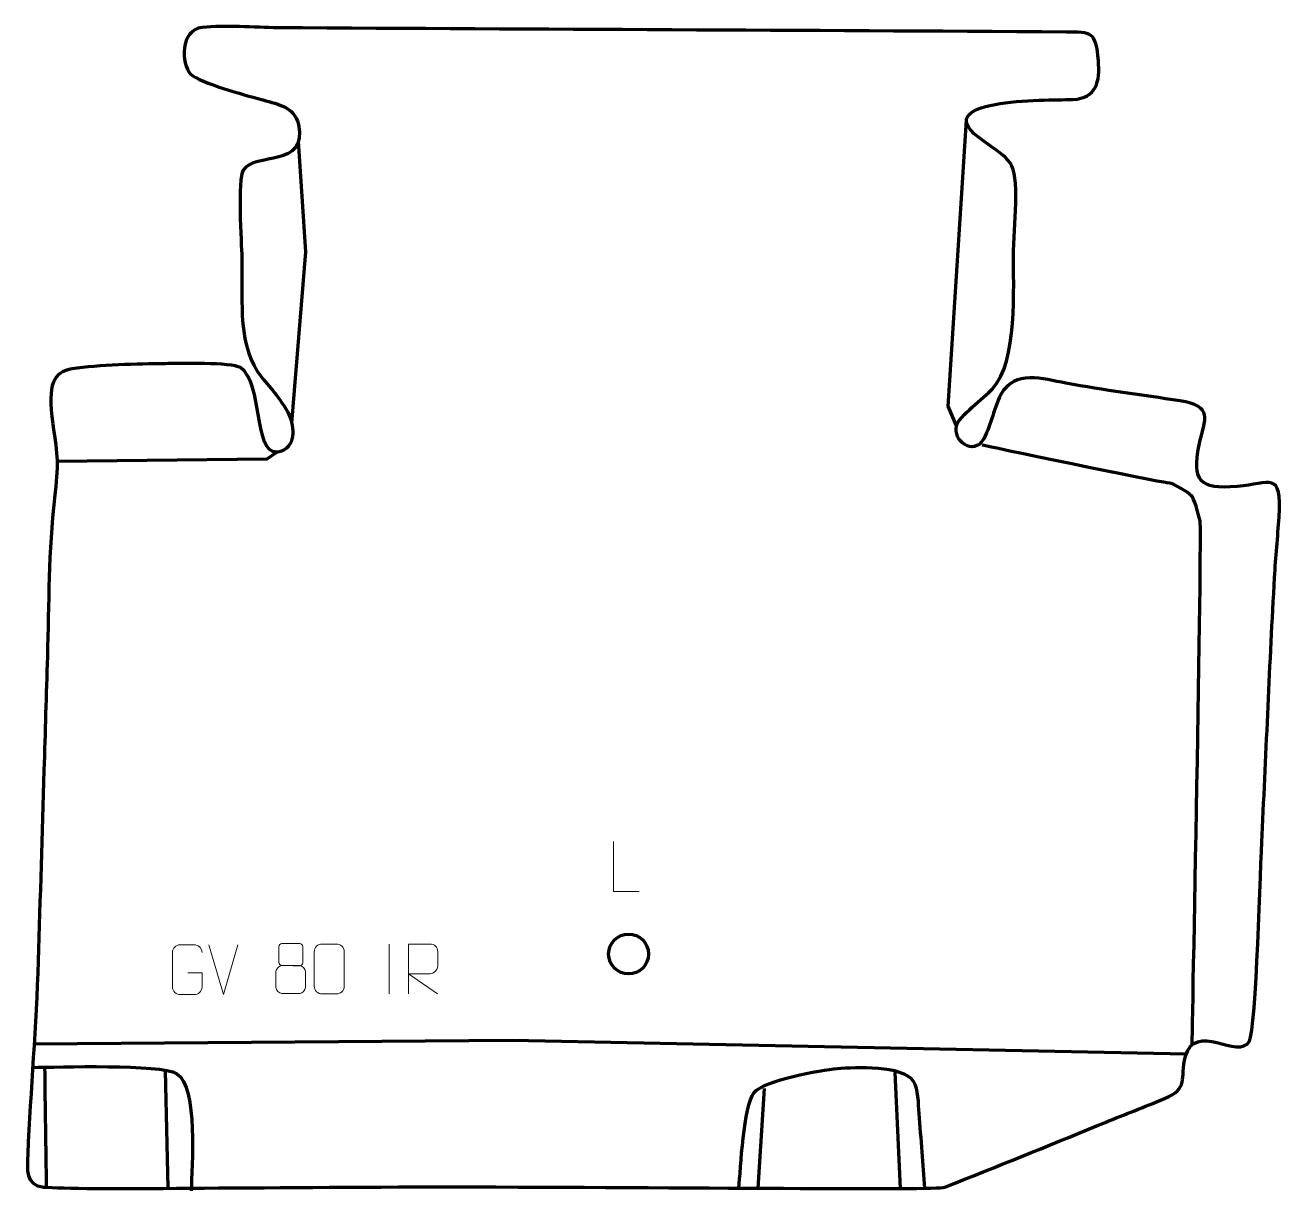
# Model space of a CAD drawing. Header units: millimetres. Extents: x 950 to 1580, y 41 to 625.
import ezdxf

# ---------------------------------------------------------------- set-up
doc = ezdxf.new("R2010")
doc.units = ezdxf.units.MM
doc.header["$MEASUREMENT"] = 0
doc.layers.add('layer 2', color=7, linetype='Continuous')
doc.layers.add('layer 3', color=7, linetype='Continuous')

msp = doc.modelspace()

# ---------------------------------------------------------------- linework, layer by layer
at = {"layer": 'layer 2', "color": 142, "lineweight": 200}
msp.add_ellipse((1252.6105, 159.8601), major_axis=(0, 10), ratio=1, dxfattribs=at)
at = {"layer": 'layer 2', "color": 142, "lineweight": 158}
for points, knots in [([(1416.9082, 424.6057), (1416.9082, 424.6057), (1412.8195, 434.4331), (1412.8195, 434.4331), (1412.8195, 434.4331), (1412.8195, 434.4331), (1421.9258, 577.7092), (1421.9258, 577.7092)], [0, 0, 0, 0, 0.33333333, 0.33333333, 0.33333333, 0.33333333, 1, 1, 1, 1]), ([(1083.8059, 425.8483), (1083.8059, 425.8483), (1090.9528, 511.6914), (1090.9528, 511.6914), (1090.9528, 511.6914), (1090.9528, 511.6914), (1087.2705, 567.1694), (1087.2705, 567.1694)], [0, 0, 0, 0, 0.33333333, 0.33333333, 0.33333333, 0.33333333, 1, 1, 1, 1]), ([(966.2207, 406.9283), (966.2207, 406.9283), (1071.5062, 408.107), (1071.5062, 408.107), (1071.5062, 408.107), (1071.5062, 408.107), (1076.3297, 411.3416), (1076.3297, 411.3416)], [0, 0, 0, 0, 0.33333333, 0.33333333, 0.33333333, 0.33333333, 1, 1, 1, 1]), ([(1534.9972, 114.4103), (1534.9972, 114.4103), (1540.0843, 373.3144), (1539.0259, 377.0185), (1539.0259, 377.0185), (1537.9675, 380.7226), (1536.1154, 388.3956), (1534.5279, 389.7185), (1534.5279, 389.7185), (1532.9404, 391.0414), (1525.7967, 396.0685), (1522.3571, 396.0685), (1522.3571, 396.0685), (1518.9175, 396.0685), (1429.7528, 414.8539), (1429.7528, 414.8539)], [0, 0, 0, 0, 0.2, 0.2, 0.2, 0.2, 0.4, 0.4, 0.4, 0.4, 0.6, 0.6, 0.6, 0.6, 1, 1, 1, 1]), ([(954.7371, 114.8056), (954.7371, 114.8056), (1194.2046, 116.6016), (1194.2046, 116.6016), (1194.2046, 116.6016), (1194.2046, 116.6016), (1532.1062, 109.8941), (1532.1062, 109.8941)], [0, 0, 0, 0, 0.33333333, 0.33333333, 0.33333333, 0.33333333, 1, 1, 1, 1]), ([(954.003, 103.0356), (966.5606, 103.093), (1018.0779, 104.9655), (1026.2193, 99.8784), (1026.2193, 99.8784), (1036.9402, 93.1796), (1033.6854, 53.0467), (1033.4912, 41.1474)], [0, 0, 0, 0, 0.33333333, 0.33333333, 0.33333333, 0.33333333, 1, 1, 1, 1]), ([(1307.9087, 42.5382), (1308.7446, 52.337), (1310.1779, 83.6498), (1315.4812, 90.3845), (1315.4812, 90.3845), (1320.491, 96.7464), (1348.8038, 101.7219), (1357.3512, 102.4597), (1357.3512, 102.4597), (1366.2627, 103.2291), (1389.8483, 104.3112), (1395.1788, 96.204), (1395.1788, 96.204), (1397.7489, 92.2952), (1397.7, 84.657), (1398.0354, 80.0024), (1398.0354, 80.0024), (1398.5993, 73.5555), (1399.0387, 67.1087), (1399.5362, 60.6582), (1399.5362, 60.6582), (1400.0179, 54.5997), (1400.4693, 48.5395), (1400.9104, 42.4779)], [0, 0, 0, 0, 0.14285714, 0.14285714, 0.14285714, 0.14285714, 0.28571429, 0.28571429, 0.28571429, 0.28571429, 0.42857143, 0.42857143, 0.42857143, 0.42857143, 0.57142857, 0.57142857, 0.57142857, 0.57142857, 0.71428571, 0.71428571, 0.71428571, 0.71428571, 1, 1, 1, 1])]:
    msp.add_open_spline(points, degree=3, knots=knots, dxfattribs=at)
at = {"layer": 'layer 2', "color": 250, "lineweight": 9}
for points, knots in [([(1257.9647, 191.2655), (1257.9647, 191.2655), (1245.0156, 191.2655), (1245.0156, 191.2655), (1245.0156, 191.2655), (1245.0156, 191.2655), (1245.0156, 216.2191), (1245.0156, 216.2191)], [0, 0, 0, 0, 0.33333333, 0.33333333, 0.33333333, 0.33333333, 1, 1, 1, 1]), ([(1031.7188, 150.4863), (1031.7188, 150.4863), (1038.8869, 150.4863), (1038.8869, 150.4863), (1038.8869, 150.4863), (1038.8869, 150.4863), (1038.8869, 143.3182), (1038.8869, 143.3182), (1038.8869, 143.3182), (1038.7472, 140.9948), (1037.07, 139.5152), (1034.9222, 139.5044), (1034.9222, 139.5044), (1032.5904, 139.5048), (1030.2584, 139.5048), (1027.9269, 139.5044), (1027.9269, 139.5044), (1026.002, 139.399), (1024.0298, 141.2835), (1024.041, 143.3008), (1024.041, 143.3008), (1024.0414, 149.0709), (1024.0414, 154.8406), (1024.041, 160.6099), (1024.041, 160.6099), (1024.0452, 162.748), (1025.792, 164.4672), (1027.9443, 164.4538), (1027.9443, 164.4538), (1030.27, 164.4538), (1032.5961, 164.4538), (1034.9222, 164.4538), (1034.9222, 164.4538), (1036.8689, 164.4892), (1038.8603, 162.9977), (1038.8869, 160.56)], [0, 0, 0, 0, 0.1, 0.1, 0.1, 0.1, 0.2, 0.2, 0.2, 0.2, 0.3, 0.3, 0.3, 0.3, 0.4, 0.4, 0.4, 0.4, 0.5, 0.5, 0.5, 0.5, 0.6, 0.6, 0.6, 0.6, 0.7, 0.7, 0.7, 0.7, 0.8, 0.8, 0.8, 0.8, 1, 1, 1, 1]), ([(1077.3728, 163.615), (1077.3728, 161.402), (1077.3728, 157.7197), (1077.3728, 155.5064), (1077.3728, 155.5064), (1077.3878, 154.999), (1078.1952, 154.0676), (1078.8953, 154.0688), (1078.8953, 154.0688), (1081.8652, 154.069), (1084.8354, 153.9841), (1087.8058, 153.9838), (1087.8058, 153.9838), (1088.6029, 153.988), (1089.3236, 154.7783), (1089.321, 155.499), (1089.321, 155.499), (1089.3207, 157.715), (1089.3207, 161.3997), (1089.321, 163.615), (1089.321, 163.615), (1089.3025, 164.3258), (1088.6911, 165.0862), (1087.8572, 165.0788), (1087.8572, 165.0788), (1084.8401, 165.0785), (1081.8232, 165.0785), (1078.8066, 165.0788), (1078.8066, 165.0788), (1078.1802, 165.0864), (1077.3561, 164.3754), (1077.3728, 163.615)], [0, 0, 0, 0, 0.11111111, 0.11111111, 0.11111111, 0.11111111, 0.22222222, 0.22222222, 0.22222222, 0.22222222, 0.33333333, 0.33333333, 0.33333333, 0.33333333, 0.44444444, 0.44444444, 0.44444444, 0.44444444, 0.55555556, 0.55555556, 0.55555556, 0.55555556, 0.66666667, 0.66666667, 0.66666667, 0.66666667, 0.77777778, 0.77777778, 0.77777778, 0.77777778, 1, 1, 1, 1]), ([(1099.0487, 164.8689), (1101.4148, 164.8689), (1103.7813, 164.8689), (1106.1478, 164.8689), (1106.1478, 164.8689), (1108.1283, 164.9045), (1110.1543, 163.4102), (1110.1814, 160.9681), (1110.1814, 160.9681), (1110.181, 155.2107), (1110.181, 149.4529), (1110.1814, 143.6947), (1110.1814, 143.6947), (1110.0393, 141.3671), (1108.3329, 139.8848), (1106.1478, 139.874), (1106.1478, 139.874), (1103.7754, 139.8744), (1101.403, 139.8744), (1099.031, 139.874), (1099.031, 139.874), (1097.0725, 139.7684), (1095.0661, 141.6563), (1095.0775, 143.6773), (1095.0775, 143.6773), (1095.0779, 149.4579), (1095.0779, 155.2382), (1095.0775, 161.018), (1095.0775, 161.018), (1095.0818, 163.16), (1096.8589, 164.8825), (1099.0487, 164.8689)], [0, 0, 0, 0, 0.11111111, 0.11111111, 0.11111111, 0.11111111, 0.22222222, 0.22222222, 0.22222222, 0.22222222, 0.33333333, 0.33333333, 0.33333333, 0.33333333, 0.44444444, 0.44444444, 0.44444444, 0.44444444, 0.55555556, 0.55555556, 0.55555556, 0.55555556, 0.66666667, 0.66666667, 0.66666667, 0.66666667, 0.77777778, 0.77777778, 0.77777778, 0.77777778, 1, 1, 1, 1]), ([(1142.2974, 139.8929), (1142.2974, 139.8929), (1142.2974, 164.8464), (1142.2974, 164.8464), (1142.2974, 164.8464), (1145.8922, 164.8464), (1149.4877, 164.8464), (1153.0829, 164.8464), (1153.0829, 164.8464), (1155.4082, 164.8087), (1156.9655, 163.3187), (1156.9614, 160.9523), (1156.9614, 160.9523), (1156.961, 158.9168), (1156.961, 155.8574), (1156.9614, 153.8214), (1156.9614, 153.8214), (1156.9549, 151.9459), (1155.1426, 150.0041), (1153.1331, 149.985), (1153.1331, 149.985), (1153.1331, 149.985), (1142.2974, 149.985), (1142.2974, 149.985), (1142.2974, 149.985), (1142.2974, 149.985), (1156.9521, 139.8929), (1156.9521, 139.8929)], [0, 0, 0, 0, 0.125, 0.125, 0.125, 0.125, 0.25, 0.25, 0.25, 0.25, 0.375, 0.375, 0.375, 0.375, 0.5, 0.5, 0.5, 0.5, 0.625, 0.625, 0.625, 0.625, 0.75, 0.75, 0.75, 0.75, 1, 1, 1, 1]), ([(1075.914, 151.0968), (1075.914, 147.926), (1075.914, 146.2239), (1075.914, 143.0525), (1075.914, 143.0525), (1075.9055, 141.8306), (1077.6034, 140.1379), (1078.856, 140.1294), (1078.856, 140.1294), (1081.8391, 140.1297), (1084.8224, 140.1297), (1087.8058, 140.1294), (1087.8058, 140.1294), (1089.1291, 140.1411), (1090.7495, 141.7627), (1090.7384, 143.0619), (1090.7384, 143.0619), (1090.7381, 146.2301), (1090.7381, 147.9289), (1090.7384, 151.0968), (1090.7384, 151.0968), (1090.6687, 152.4772), (1089.0909, 154.0558), (1087.7855, 154.0497), (1087.7855, 154.0497), (1084.8089, 154.0494), (1081.8323, 154.0494), (1078.856, 154.0497), (1078.856, 154.0497), (1077.7765, 154.0561), (1075.9302, 152.4772), (1075.914, 151.0968)], [0, 0, 0, 0, 0.11111111, 0.11111111, 0.11111111, 0.11111111, 0.22222222, 0.22222222, 0.22222222, 0.22222222, 0.33333333, 0.33333333, 0.33333333, 0.33333333, 0.44444444, 0.44444444, 0.44444444, 0.44444444, 0.55555556, 0.55555556, 0.55555556, 0.55555556, 0.66666667, 0.66666667, 0.66666667, 0.66666667, 0.77777778, 0.77777778, 0.77777778, 0.77777778, 1, 1, 1, 1])]:
    msp.add_open_spline(points, degree=3, knots=knots, dxfattribs=at)
for points in [[(1049.5669, 139.5002), (1049.5669, 139.5002), (1042.2451, 164.4538), (1042.2451, 164.4538)], [(1056.8888, 164.4538), (1056.8888, 164.4538), (1049.567, 139.5002), (1049.567, 139.5002)], [(1132.6294, 164.8567), (1132.6294, 164.8567), (1132.6294, 139.8826), (1132.6294, 139.8826)]]:
    msp.add_open_spline(points, degree=3, dxfattribs=at)
at = {"layer": 'layer 2', "color": 142, "lineweight": 158}
for points in [[(959.982, 103.0499), (960.2565, 83.0242), (960.531, 62.9984), (960.8055, 42.9727)], [(1021.8946, 42.4225), (1021.8946, 42.4225), (1020.5944, 101.5089), (1020.5944, 101.5089)], [(1386.0942, 100.3955), (1386.0942, 100.3955), (1388.7383, 42.3405), (1388.7383, 42.3405)], [(1320.6098, 92.458), (1320.6098, 92.458), (1317.4328, 42.4877), (1317.4328, 42.4877)]]:
    msp.add_open_spline(points, degree=3, dxfattribs=at)
at = {"layer": 'layer 3', "color": 242, "lineweight": 158}
msp.add_open_spline([(1033.1128, 600.8719), (1028.4182, 606.1446), (1027.705, 622.9606), (1038.999, 624.1963), (1038.999, 624.1963), (1049.8649, 625.3852), (1065.4159, 624.1752), (1076.8027, 624.0481), (1076.8027, 624.0481), (1208.4917, 623.2202), (1340.1789, 622.7895), (1471.8699, 621.9231), (1471.8699, 621.9231), (1484.558, 621.9195), (1486.8338, 622.1054), (1488.0325, 607.5937), (1488.0325, 607.5937), (1488.9067, 597.0111), (1487.15, 588.9253), (1475.2196, 588.0684), (1475.2196, 588.0684), (1467.0802, 587.8495), (1402.012, 589.2412), (1428.0162, 569.168), (1428.0162, 569.168), (1442.2061, 558.2146), (1446.884, 559.4408), (1446.6521, 539.3888), (1446.6521, 539.3888), (1446.5472, 530.3244), (1445.9366, 521.3331), (1445.5807, 512.283), (1445.5807, 512.283), (1445.2573, 493.9481), (1447.8404, 456.6739), (1434.7898, 442.9469), (1434.7898, 442.9469), (1430.8195, 438.7709), (1418.0628, 429.1059), (1416.9082, 424.6057), (1416.9082, 424.6057), (1415.0646, 417.4192), (1425.2574, 408.9681), (1430.5871, 418.0479), (1430.5871, 418.0479), (1434.6483, 425.9215), (1435.7434, 433.5233), (1439.1243, 440.2443), (1439.1243, 440.2443), (1446.3355, 452.8045), (1460.0024, 448.1927), (1471.7541, 445.9371), (1471.7541, 445.9371), (1491.0808, 442.3469), (1509.5518, 439.9877), (1528.8891, 437.1248), (1528.8891, 437.1248), (1545.6011, 434.2357), (1541.8313, 428.6107), (1538.4732, 414.9848), (1538.4732, 414.9848), (1535.2307, 396.817), (1538.3255, 392.5331), (1557.5078, 394.1844), (1557.5078, 394.1844), (1574.3435, 395.6337), (1579.9758, 402.4004), (1578.5449, 378.8689), (1578.5449, 378.8689), (1577.9333, 368.8124), (1576.917, 358.747), (1576.3303, 348.5637), (1576.3303, 348.5637), (1573.8524, 305.5476), (1572.2597, 262.4097), (1570.0358, 219.361), (1570.0358, 219.361), (1569.3948, 205.6598), (1567.0779, 122.2039), (1563.692, 116.095), (1563.692, 116.095), (1558.4006, 106.548), (1536.3068, 126.3651), (1531.719, 108.5997), (1531.719, 108.5997), (1528.7307, 97.0282), (1533.7633, 92.6991), (1521.1101, 87.4024), (1521.1101, 87.4024), (1521.1101, 87.4024), (1517.125, 85.7342), (1517.125, 85.7342), (1517.125, 85.7342), (1507.4038, 81.773), (1497.5918, 77.9512), (1487.8545, 74.0018), (1487.8545, 74.0018), (1462.3878, 63.593), (1436.6639, 52.9973), (1411.0433, 43.0201), (1411.0433, 43.0201), (1406.8384, 41.3826), (1282.2983, 43.03), (1163.8446, 43.1313), (1163.8446, 43.1313), (1069.0394, 43.2124), (977.4669, 41.3526), (959.5451, 43.0794), (959.5451, 43.0794), (950.2387, 43.9761), (951.2196, 51.8195), (951.556, 59.6512), (951.556, 59.6512), (952.9414, 91.9062), (955.7783, 123.9871), (956.7852, 156.3614), (956.7852, 156.3614), (957.7456, 188.2199), (958.6996, 220.0787), (959.6627, 251.9371), (959.6627, 251.9371), (960.2372, 270.9251), (960.8118, 289.9132), (961.3863, 308.9012), (961.3863, 308.9012), (962.1711, 335.3702), (961.8706, 361.9414), (964.9515, 388.2739), (964.9515, 388.2739), (966.9918, 405.7128), (966.571, 408.6839), (964.0784, 425.5086), (964.0784, 425.5086), (961.2453, 445.9657), (964.4956, 451.4804), (973.807, 453.0903), (973.807, 453.0903), (986.9843, 455.1924), (1006.8473, 455.4763), (1020.361, 455.7073), (1020.361, 455.7073), (1026.85, 455.8195), (1054.0241, 456.46), (1058.0885, 453.716), (1058.0885, 453.716), (1069.711, 445.8693), (1064.7103, 410.6959), (1076.3297, 411.3416), (1076.3297, 411.3416), (1076.3297, 411.3416), (1077.4781, 411.5126), (1077.4781, 411.5126), (1077.4781, 411.5126), (1077.4781, 411.5126), (1078.7389, 411.9111), (1078.7389, 411.9111), (1078.7389, 411.9111), (1086.5023, 414.939), (1084.7935, 425.6598), (1081.8167, 431.4332), (1081.8167, 431.4332), (1076.556, 440.7743), (1072.1035, 444.198), (1066.5585, 452.0186), (1066.5585, 452.0186), (1056.3265, 467.3635), (1059.4099, 490.9714), (1058.8247, 509.0465), (1058.8247, 509.0465), (1058.5976, 516.0621), (1056.5818, 548.1713), (1059.5057, 552.7659), (1059.5057, 552.7659), (1065.1439, 561.6257), (1092.0981, 553.7537), (1087.1492, 575.6661), (1087.1492, 575.6661), (1085.0843, 584.809), (1075.6442, 586.076), (1067.9421, 588.2747), (1067.9421, 588.2747), (1060.3964, 590.4287), (1038.2058, 596.1708), (1033.1128, 600.8719)], degree=3, knots=[0, 0, 0, 0, 0.0212766, 0.0212766, 0.0212766, 0.0212766, 0.04255319, 0.04255319, 0.04255319, 0.04255319, 0.06382979, 0.06382979, 0.06382979, 0.06382979, 0.08510638, 0.08510638, 0.08510638, 0.08510638, 0.10638298, 0.10638298, 0.10638298, 0.10638298, 0.12765957, 0.12765957, 0.12765957, 0.12765957, 0.14893617, 0.14893617, 0.14893617, 0.14893617, 0.17021277, 0.17021277, 0.17021277, 0.17021277, 0.19148936, 0.19148936, 0.19148936, 0.19148936, 0.21276596, 0.21276596, 0.21276596, 0.21276596, 0.23404255, 0.23404255, 0.23404255, 0.23404255, 0.25531915, 0.25531915, 0.25531915, 0.25531915, 0.27659574, 0.27659574, 0.27659574, 0.27659574, 0.29787234, 0.29787234, 0.29787234, 0.29787234, 0.31914894, 0.31914894, 0.31914894, 0.31914894, 0.34042553, 0.34042553, 0.34042553, 0.34042553, 0.36170213, 0.36170213, 0.36170213, 0.36170213, 0.38297872, 0.38297872, 0.38297872, 0.38297872, 0.40425532, 0.40425532, 0.40425532, 0.40425532, 0.42553191, 0.42553191, 0.42553191, 0.42553191, 0.44680851, 0.44680851, 0.44680851, 0.44680851, 0.46808511, 0.46808511, 0.46808511, 0.46808511, 0.4893617, 0.4893617, 0.4893617, 0.4893617, 0.5106383, 0.5106383, 0.5106383, 0.5106383, 0.53191489, 0.53191489, 0.53191489, 0.53191489, 0.55319149, 0.55319149, 0.55319149, 0.55319149, 0.57446809, 0.57446809, 0.57446809, 0.57446809, 0.59574468, 0.59574468, 0.59574468, 0.59574468, 0.61702128, 0.61702128, 0.61702128, 0.61702128, 0.63829787, 0.63829787, 0.63829787, 0.63829787, 0.65957447, 0.65957447, 0.65957447, 0.65957447, 0.68085106, 0.68085106, 0.68085106, 0.68085106, 0.70212766, 0.70212766, 0.70212766, 0.70212766, 0.72340426, 0.72340426, 0.72340426, 0.72340426, 0.74468085, 0.74468085, 0.74468085, 0.74468085, 0.76595745, 0.76595745, 0.76595745, 0.76595745, 0.78723404, 0.78723404, 0.78723404, 0.78723404, 0.80851064, 0.80851064, 0.80851064, 0.80851064, 0.82978723, 0.82978723, 0.82978723, 0.82978723, 0.85106383, 0.85106383, 0.85106383, 0.85106383, 0.87234043, 0.87234043, 0.87234043, 0.87234043, 0.89361702, 0.89361702, 0.89361702, 0.89361702, 0.91489362, 0.91489362, 0.91489362, 0.91489362, 0.93617021, 0.93617021, 0.93617021, 0.93617021, 0.95744681, 0.95744681, 0.95744681, 0.95744681, 1, 1, 1, 1], dxfattribs=at)

doc.saveas('drawing.dxf')
